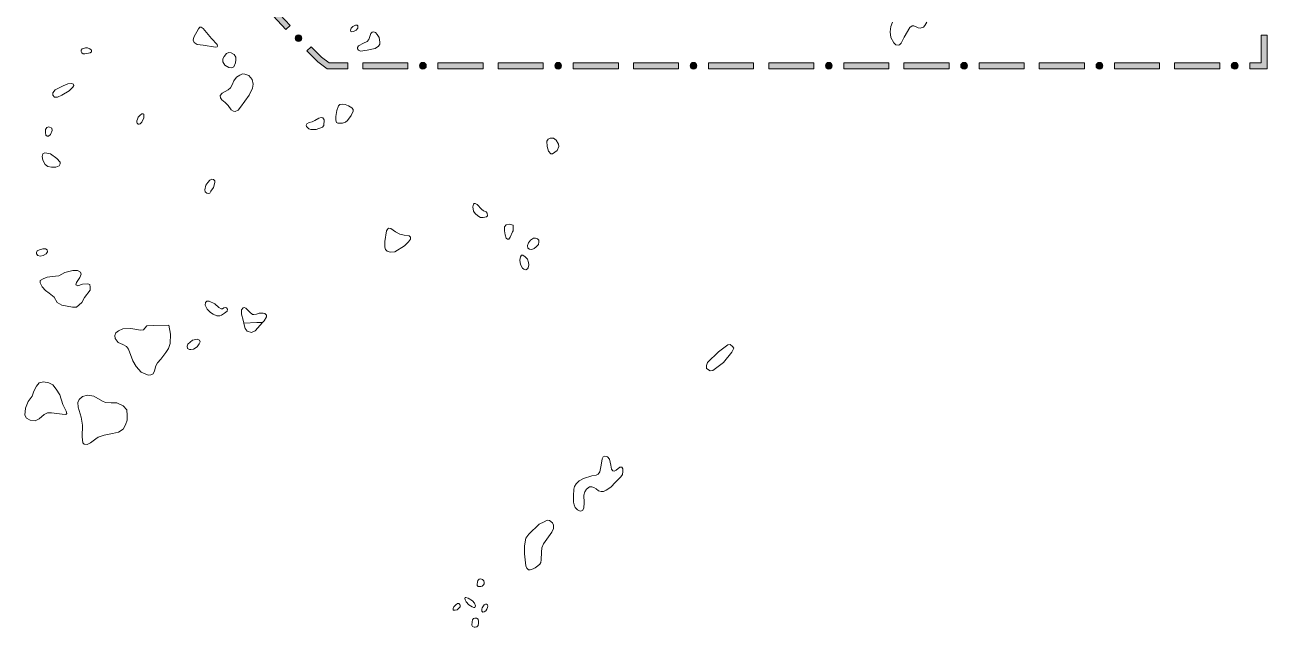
# Model space of a CAD drawing. Header units: metres. Extents: x -835890 to 1024355, y 79891 to 2211954.
# Drawn here: x 587889 to 670525, y 1983039 to 2023106 of the extents above; entities that cross this region are included whole.
import ezdxf

# ---------------------------------------------------------------- set-up
doc = ezdxf.new("R2010")
doc.units = ezdxf.units.M
doc.header["$LTSCALE"] = 2200
doc.layers.add('18', color=7, linetype='Continuous', lineweight=13)
doc.layers.add('37', color=7, linetype='Continuous', lineweight=13)

msp = doc.modelspace()

# ---------------------------------------------------------------- hatches: boundary and pattern name
at = {"layer": '37'}
for points in [[(603602, 2025300), (603885, 2024854), (605544, 2023072), (605251, 2022799), (603567, 2024609), (603265, 2025086)], [(606252, 2022058, 1), (605934, 2022376, 1)], [(669367, 2020586), (670123, 2020586), (670116, 2022428), (670516, 2022429), (670525, 2020186), (669367, 2020186)], [(606941, 2021650), (607631, 2020958), (608125, 2020586), (609367, 2020586), (609367, 2020186), (607991, 2020186), (607368, 2020655), (606657, 2021368)], [(610367, 2020586), (613367, 2020586), (613367, 2020186), (610367, 2020186)], [(614592, 2020386, 1), (614142, 2020386, 1)], [(615367, 2020586), (618367, 2020586), (618367, 2020186), (615367, 2020186)], [(619367, 2020586), (622367, 2020586), (622367, 2020186), (619367, 2020186)], [(623592, 2020386, 1), (623142, 2020386, 1)], [(624367, 2020586), (627367, 2020586), (627367, 2020186), (624367, 2020186)], [(628367, 2020586), (631367, 2020586), (631367, 2020186), (628367, 2020186)], [(632592, 2020386, 1), (632142, 2020386, 1)], [(633367, 2020586), (636367, 2020586), (636367, 2020186), (633367, 2020186)], [(637367, 2020586), (640367, 2020586), (640367, 2020186), (637367, 2020186)], [(641592, 2020386, 1), (641142, 2020386, 1)], [(642367, 2020586), (645367, 2020586), (645367, 2020186), (642367, 2020186)], [(646367, 2020586), (649367, 2020586), (649367, 2020186), (646367, 2020186)], [(650592, 2020386, 1), (650142, 2020386, 1)], [(651367, 2020586), (654367, 2020586), (654367, 2020186), (651367, 2020186)], [(655367, 2020586), (658367, 2020586), (658367, 2020186), (655367, 2020186)], [(659592, 2020386, 1), (659142, 2020386, 1)], [(660367, 2020586), (663367, 2020586), (663367, 2020186), (660367, 2020186)], [(664367, 2020586), (667367, 2020586), (667367, 2020186), (664367, 2020186)], [(668592, 2020386, 1), (668142, 2020386, 1)]]:
    msp.add_hatch(color=256, dxfattribs=at).paths.add_polyline_path(points)

# ---------------------------------------------------------------- linework, layer by layer
at = {"layer": '18'}
for points in [[(600305, 2022207), (600682, 2021793), (600713, 2021690), (600674, 2021634), (600578, 2021618), (599753, 2021753), (599356, 2021808), (599158, 2021935), (599083, 2022089), (599122, 2022279), (599440, 2022849), (599527, 2022952), (599622, 2022952), (599757, 2022865)], [(609745, 2022654), (609641, 2022639), (609582, 2022661), (609552, 2022757), (609597, 2022876), (609708, 2023001), (609892, 2023082), (609989, 2023082), (610048, 2023038), (610048, 2022972), (610033, 2022883), (609929, 2022757)], [(610410, 2021879), (610669, 2022004), (610780, 2022130), (610906, 2022521), (610987, 2022617), (611076, 2022647), (611209, 2022595), (611335, 2022469), (611468, 2022263), (611512, 2021953), (611498, 2021812), (611416, 2021679), (611194, 2021532), (610662, 2021413), (610211, 2021354), (610092, 2021413), (610011, 2021502), (610011, 2021598), (610092, 2021716)], [(591882, 2021180), (591767, 2021185), (591683, 2021238), (591630, 2021327), (591625, 2021416), (591699, 2021505), (591914, 2021578), (592051, 2021578), (592213, 2021510), (592313, 2021416), (592313, 2021321), (592224, 2021238)], [(601066, 2020647), (601066, 2020845), (601154, 2021004), (601312, 2021210), (601463, 2021265), (601622, 2021242), (601820, 2021131), (601923, 2020948), (601931, 2020774), (601900, 2020568), (601781, 2020306), (601630, 2020251), (601463, 2020259), (601185, 2020425)], [(602229, 2017639), (602070, 2017425), (601876, 2017341), (601765, 2017357), (601606, 2017452), (601408, 2017730), (601209, 2017944), (600987, 2018126), (600900, 2018245), (600884, 2018412), (601015, 2018566), (601404, 2018780), (601570, 2018915), (601673, 2019121), (601800, 2019375), (601967, 2019620), (602189, 2019763), (602372, 2019850), (602530, 2019835), (602784, 2019731), (603014, 2019470), (603078, 2019153), (603034, 2018895), (602812, 2018435)], [(590348, 2018432), (590057, 2018295), (589869, 2018295), (589741, 2018423), (589750, 2018585), (589903, 2018773), (590442, 2019046), (590741, 2019191), (590989, 2019208), (591126, 2019157), (591143, 2019072), (591092, 2018961), (590827, 2018722)], [(595676, 2016637), (595559, 2016516), (595485, 2016503), (595420, 2016508), (595368, 2016555), (595338, 2016642), (595342, 2016728), (595372, 2016836), (595429, 2016975), (595559, 2017105), (595676, 2017182), (595749, 2017195), (595810, 2017157), (595814, 2017066), (595793, 2016919)], [(609347, 2016741), (609223, 2016626), (609010, 2016564), (608814, 2016564), (608699, 2016564), (608610, 2016617), (608566, 2016768), (608566, 2017007), (608646, 2017415), (608743, 2017716), (608832, 2017814), (608992, 2017832), (609196, 2017814), (609409, 2017725), (609631, 2017583), (609729, 2017477), (609729, 2017362), (609596, 2017078)], [(607261, 2016147), (606923, 2016147), (606790, 2016192), (606630, 2016334), (606613, 2016422), (606648, 2016529), (606808, 2016599), (606994, 2016644), (607172, 2016732), (607438, 2016901), (607598, 2016936), (607714, 2016910), (607793, 2016786), (607785, 2016404), (607687, 2016307)], [(589254, 2015942), (589261, 2016141), (589342, 2016276), (589491, 2016317), (589681, 2016236), (589708, 2016073), (589586, 2015802), (589464, 2015694), (589383, 2015694), (589288, 2015775)], [(622726, 2014712), (622632, 2015008), (622619, 2015357), (622700, 2015505), (622834, 2015559), (623050, 2015559), (623238, 2015424), (623386, 2015169), (623400, 2015021), (623292, 2014739), (622996, 2014524), (622875, 2014524)], [(589241, 2013818), (589092, 2014102), (589051, 2014345), (589078, 2014521), (589227, 2014602), (589593, 2014535), (590013, 2014224), (590230, 2013980), (590244, 2013858), (590176, 2013723), (589945, 2013628), (589661, 2013628), (589417, 2013682)], [(600269, 2012036), (600184, 2011908), (600084, 2011887), (599985, 2011915), (599893, 2011993), (599857, 2012135), (599921, 2012447), (600070, 2012618), (600184, 2012774), (600319, 2012838), (600433, 2012809), (600525, 2012731), (600525, 2012611), (600440, 2012284)], [(618010, 2010398), (617837, 2010550), (617741, 2010720), (617697, 2010991), (617727, 2011175), (617778, 2011220), (617852, 2011220), (617983, 2011146), (618263, 2010840), (618408, 2010740), (618570, 2010670), (618644, 2010574), (618666, 2010403), (618602, 2010331), (618366, 2010296), (618209, 2010300)], [(619836, 2009146), (619797, 2009410), (619797, 2009674), (619905, 2009811), (620101, 2009840), (620370, 2009785), (620381, 2009403), (620326, 2009341), (620169, 2008989), (620081, 2008852), (620003, 2008852), (619915, 2008921)], [(611833, 2008685), (611948, 2009412), (612033, 2009543), (612094, 2009573), (612232, 2009550), (612554, 2009344), (612830, 2009175), (613122, 2009106), (613444, 2009060), (613543, 2008984), (613536, 2008846), (613398, 2008677), (613137, 2008394), (612508, 2008004), (612194, 2007988), (611987, 2008057), (611879, 2008157), (611826, 2008325)], [(621520, 2008771), (621715, 2008908), (621852, 2008908), (621980, 2008869), (622068, 2008791), (622078, 2008664), (622048, 2008498), (621901, 2008341), (621764, 2008224), (621618, 2008165), (621451, 2008175), (621344, 2008253), (621314, 2008429), (621383, 2008615)], [(588865, 2008149), (589083, 2008214), (589253, 2008214), (589366, 2008133), (589398, 2008012), (589317, 2007867), (589115, 2007754), (588913, 2007714), (588752, 2007762), (588671, 2007875), (588663, 2007964), (588719, 2008069)], [(620981, 2006924), (620849, 2007166), (620820, 2007459), (620859, 2007674), (620928, 2007782), (621006, 2007791), (621162, 2007664), (621319, 2007508), (621397, 2007303), (621417, 2007136), (621378, 2006941), (621319, 2006882), (621221, 2006814), (621074, 2006843)], [(589922, 2006377), (590139, 2006420), (590551, 2006637), (591072, 2006767), (591397, 2006767), (591593, 2006658), (591636, 2006528), (591549, 2006290), (591332, 2005965), (591289, 2005814), (591419, 2005749), (591723, 2005857), (592070, 2005879), (592222, 2005835), (592243, 2005662), (592243, 2005445), (591853, 2004969), (591679, 2004644), (591332, 2004319), (591050, 2004319), (590356, 2004449), (590031, 2004644), (589835, 2004991), (589510, 2005250), (589271, 2005424), (589033, 2005684), (588903, 2005944), (588903, 2006095), (589098, 2006203), (589380, 2006312)], [(600238, 2003968), (600025, 2004192), (599886, 2004458), (599897, 2004640), (599993, 2004725), (600153, 2004735), (600516, 2004554), (600793, 2004309), (600953, 2004213), (601039, 2004213), (601135, 2004288), (601209, 2004309), (601295, 2004288), (601359, 2004203), (601338, 2004053), (601177, 2003926), (600975, 2003787), (600857, 2003755), (600665, 2003755), (600409, 2003851)], [(602451, 2003271), (602415, 2003467), (602309, 2003862), (602309, 2004139), (602405, 2004288), (602479, 2004309), (602597, 2004256), (602864, 2003990), (603034, 2003840), (603120, 2003830), (603291, 2003851), (603472, 2003926), (603739, 2003936), (603856, 2003904), (603963, 2003798), (603963, 2003681), (603803, 2003425), (603699, 2003306), (603311, 2003295)], [(597471, 2003132), (597576, 2002527), (597565, 2001909), (597448, 2001567), (597266, 2001301), (596925, 2000874), (596716, 2000613), (596610, 2000421), (596524, 2000080), (596428, 1999899), (596279, 1999813), (596087, 1999803), (595617, 2000005), (595286, 2000368), (595068, 2000746), (594779, 2001535), (594651, 2001717), (594406, 2001834), (594086, 2001973), (593894, 2002239), (593872, 2002442), (593936, 2002612), (594128, 2002740), (594406, 2002879), (594934, 2002895), (595575, 2002788), (595777, 2002810), (595873, 2002927), (596004, 2003091), (596418, 2003103)], [(602458, 2003233), (602451, 2003271), (603311, 2003295), (603699, 2003306), (603216, 2002754), (602960, 2002647), (602682, 2002722), (602554, 2002903)], [(599118, 2001528), (598920, 2001503), (598846, 2001503), (598718, 2001567), (598685, 2001738), (598728, 2001866), (599038, 2002122), (599347, 2002186), (599497, 2002132), (599550, 2002026), (599486, 2001877), (599358, 2001695)], [(634028, 2001353), (634641, 2001812), (634795, 2001832), (634967, 2001717), (635044, 2001602), (634910, 2001334), (634354, 2000645), (633663, 2000109), (633472, 2000089), (633222, 2000243), (633222, 2000453), (633299, 2000645)], [(590409, 1997860), (590647, 1997405), (590690, 1997246), (590618, 1997189), (590373, 1997203), (589665, 1997304), (589391, 1997304), (589174, 1997189), (588842, 1996886), (588568, 1996756), (588235, 1996799), (588004, 1996943), (587889, 1997145), (587932, 1997607), (588120, 1998054), (588380, 1998415), (588495, 1998732), (588669, 1999079), (588842, 1999281), (589131, 1999353), (589477, 1999281), (589752, 1999151), (589968, 1998862), (590214, 1998502)], [(591629, 1997012), (591427, 1997675), (591412, 1997978), (591499, 1998194), (591716, 1998382), (592062, 1998482), (592467, 1998396), (593059, 1998064), (593261, 1997992), (593622, 1997963), (593997, 1997963), (594431, 1997762), (594662, 1997488), (594705, 1997127), (594691, 1996810), (594575, 1996493), (594431, 1996204), (594113, 1996003), (593709, 1995916), (593174, 1995801), (592756, 1995671), (592611, 1995570), (592265, 1995296), (592033, 1995195), (591838, 1995219), (591737, 1995306), (591709, 1995710), (591723, 1996474)], [(625891, 1992242), (625741, 1992337), (625614, 1992373), (625450, 1992364), (625250, 1992219), (625132, 1992047), (625069, 1991811), (625105, 1991312), (625078, 1990976), (624996, 1990831), (624869, 1990758), (624778, 1990776), (624642, 1990840), (624488, 1991003), (624433, 1991166), (624383, 1991352), (624383, 1991770), (624401, 1992224), (624447, 1992396), (624556, 1992568), (624751, 1992764), (625060, 1992927), (625596, 1993099), (625895, 1993145), (626032, 1993208), (626141, 1993362), (626222, 1993825), (626286, 1994234), (626358, 1994370), (626467, 1994415), (626640, 1994370), (626772, 1994218), (626863, 1993810), (626917, 1993556), (626999, 1993438), (627099, 1993420), (627217, 1993484), (627462, 1993683), (627598, 1993674), (627671, 1993575), (627671, 1993393), (627635, 1993203), (627544, 1993040), (627180, 1992677), (626872, 1992359), (626563, 1992142), (626390, 1992060), (626227, 1992060), (626054, 1992115)], [(621121, 1987916), (621121, 1988440), (621224, 1988956), (621413, 1989231), (622111, 1989884), (622425, 1990054), (622632, 1990148), (622795, 1990131), (622985, 1989968), (623045, 1989830), (623054, 1989598), (622950, 1989366), (622391, 1988591), (622287, 1988308), (622257, 1988019), (622240, 1987512), (622206, 1987348), (622137, 1987228), (622016, 1987116), (621827, 1986996), (621706, 1986927), (621513, 1986845), (621392, 1986854), (621289, 1986957), (621220, 1987112)], [(617998, 1986024), (618021, 1986151), (618099, 1986229), (618204, 1986249), (618321, 1986216), (618425, 1986125), (618438, 1986001), (618438, 1985910), (618393, 1985845), (618301, 1985767), (618210, 1985741), (618099, 1985734), (618041, 1985741), (617982, 1985800), (617982, 1985891)], [(617431, 1984525), (617255, 1984713), (617171, 1984863), (617164, 1984961), (617177, 1985013), (617223, 1985019), (617379, 1984967), (617666, 1984798), (617796, 1984642), (617868, 1984453), (617829, 1984349), (617757, 1984343), (617646, 1984395)], [(616552, 1984518), (616675, 1984616), (616747, 1984616), (616819, 1984557), (616851, 1984486), (616838, 1984401), (616728, 1984271), (616636, 1984193), (616519, 1984160), (616395, 1984160), (616369, 1984193), (616382, 1984278), (616434, 1984388)], [(618432, 1984524), (618533, 1984572), (618604, 1984572), (618656, 1984533), (618676, 1984442), (618669, 1984338), (618630, 1984240), (618552, 1984130), (618448, 1984052), (618357, 1984032), (618292, 1984104), (618292, 1984234), (618318, 1984331)], [(617614, 1983165), (617637, 1983397), (617656, 1983521), (617728, 1983606), (617826, 1983632), (617943, 1983632), (618034, 1983560), (618073, 1983423), (618073, 1983300), (618034, 1983156), (617962, 1983065), (617852, 1983039), (617767, 1983039), (617663, 1983085)]]:
    msp.add_lwpolyline(points, close=True, dxfattribs=at)
msp.add_lwpolyline([(647882, 2023274), (647764, 2023053), (647661, 2022950), (647455, 2022891), (647307, 2022906), (647189, 2022965), (647027, 2023038), (646909, 2023038), (646747, 2022921), (646379, 2022288), (646180, 2021885), (646062, 2021767), (646003, 2021753), (645826, 2021782), (645693, 2021915), (645487, 2022268), (645442, 2022651), (645501, 2023005), (645605, 2023284)], dxfattribs=at)
at = {"layer": '37'}
for points in [[(603602, 2025300), (603885, 2024854), (605544, 2023072), (605251, 2022799), (603567, 2024609), (603265, 2025086)], [(669367, 2020586), (670123, 2020586), (670116, 2022428), (670516, 2022429), (670525, 2020186), (669367, 2020186)], [(606941, 2021650), (607631, 2020958), (608125, 2020586), (609367, 2020586), (609367, 2020186), (607991, 2020186), (607368, 2020655), (606657, 2021368)], [(610367, 2020586), (613367, 2020586), (613367, 2020186), (610367, 2020186)], [(615367, 2020586), (618367, 2020586), (618367, 2020186), (615367, 2020186)], [(619367, 2020586), (622367, 2020586), (622367, 2020186), (619367, 2020186)], [(624367, 2020586), (627367, 2020586), (627367, 2020186), (624367, 2020186)], [(628367, 2020586), (631367, 2020586), (631367, 2020186), (628367, 2020186)], [(633367, 2020586), (636367, 2020586), (636367, 2020186), (633367, 2020186)], [(637367, 2020586), (640367, 2020586), (640367, 2020186), (637367, 2020186)], [(642367, 2020586), (645367, 2020586), (645367, 2020186), (642367, 2020186)], [(646367, 2020586), (649367, 2020586), (649367, 2020186), (646367, 2020186)], [(651367, 2020586), (654367, 2020586), (654367, 2020186), (651367, 2020186)], [(655367, 2020586), (658367, 2020586), (658367, 2020186), (655367, 2020186)], [(660367, 2020586), (663367, 2020586), (663367, 2020186), (660367, 2020186)], [(664367, 2020586), (667367, 2020586), (667367, 2020186), (664367, 2020186)]]:
    msp.add_lwpolyline(points, close=True, dxfattribs=at)
for centre in [(606093, 2022217), (614367, 2020386), (623367, 2020386), (632367, 2020386), (641367, 2020386), (650367, 2020386), (659367, 2020386), (668367, 2020386)]:
    msp.add_circle(centre, 225, dxfattribs=at)

doc.saveas('drawing.dxf')
